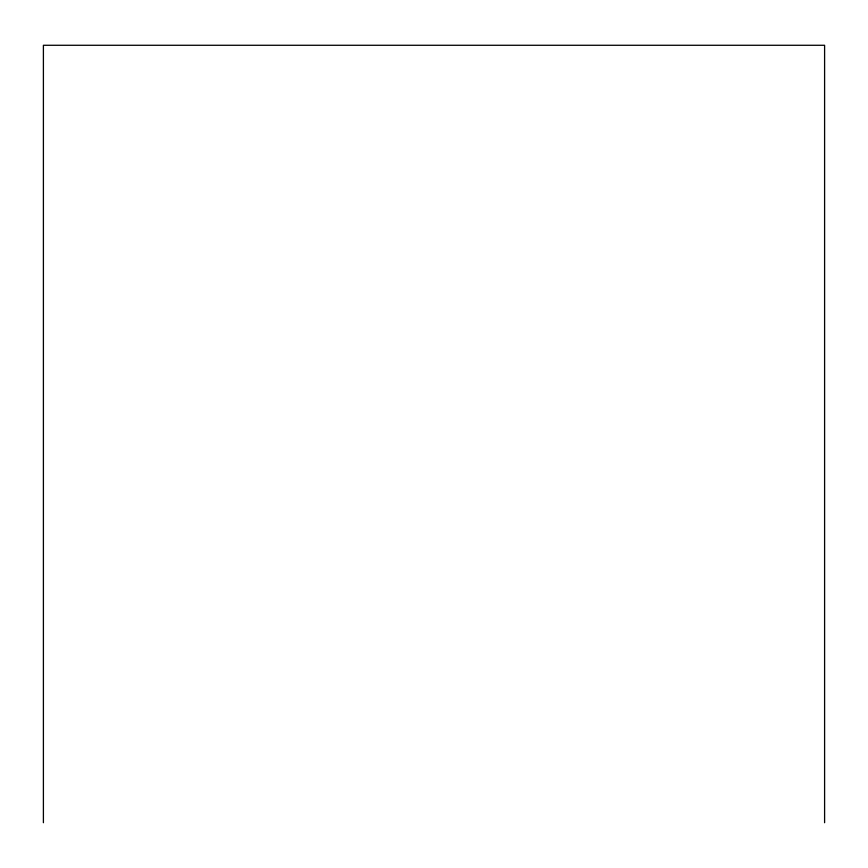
<?xml version="1.0" encoding="UTF-8"?>
<svg xmlns="http://www.w3.org/2000/svg" width="868" height="868" viewBox="0 0 868 868"><rect width="100%" height="100%" fill="white"/><g stroke="black" fill="none" stroke-linecap="round" stroke-linejoin="round"><path stroke-width="1.3" d="M824.6 822.723L824.6 45.277L43.4 45.277L43.4 822.723"/></g></svg>
